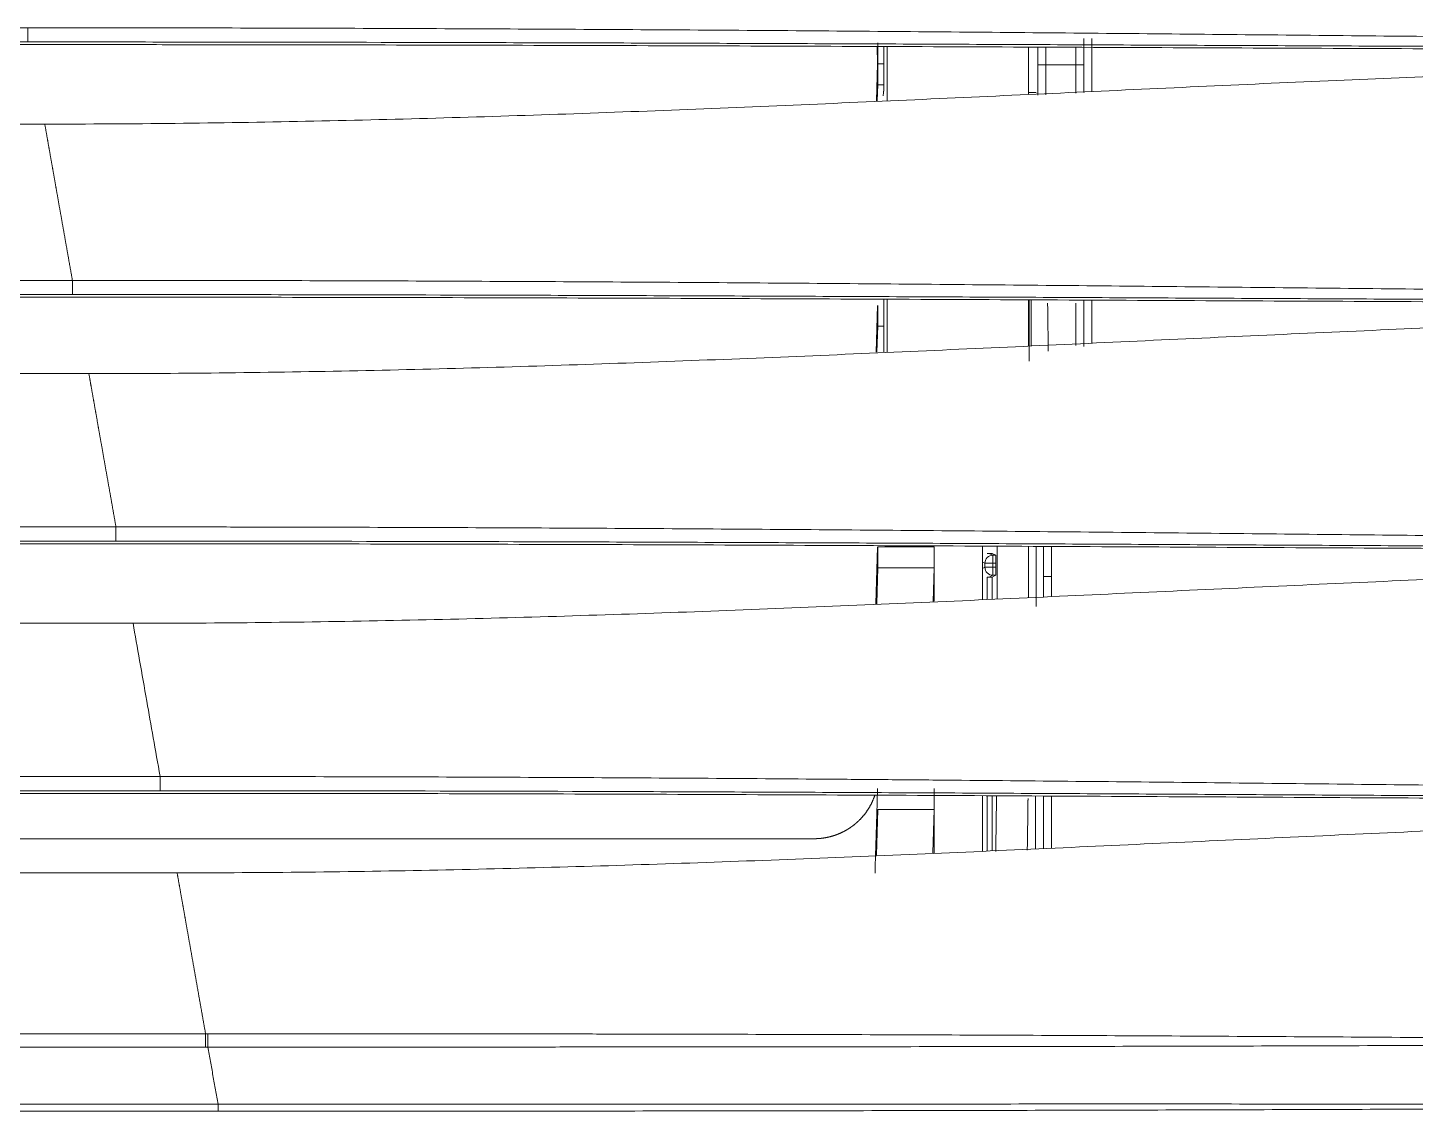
# Model space of a CAD drawing. Header units: millimetres. Extents: x 70151 to 230897, y 35202 to 113211.
# Drawn here: x 173162.6 to 173249.1, y 76270.9 to 76338.5 of the extents above; entities that cross this region are included whole.
import ezdxf

# ---------------------------------------------------------------- set-up
doc = ezdxf.new("R2010")
doc.units = ezdxf.units.MM
doc.header["$LTSCALE"] = 50
doc.layers.add('2-con', color=2, linetype='Continuous')
doc.layers.add('mark-B', color=2, linetype='Continuous', lineweight=20)

# ---------------------------------------------------------------- blocks, each defined once
blk = doc.blocks.new('무풍1way 일반')
at = {"layer": 'mark-B'}
for p, q in [((-380.009, -53.257), (380.009, -53.257)), ((380.009, -53.694), (-380.009, -53.694)), ((-379.231, -57.257), (379.231, -57.257)), ((379.231, -58.094), (-379.231, -58.094)), ((-377.457, -68.125), (-234.951, -68.125)), ((-421.178, -72.082), (-421.092, -69.231)), ((-432.025, -72.911), (-432.025, -69.679)), ((-432.025, -72.911), (-432.025, -69.679)), ((-431.523, -69.658), (-431.523, -72.914)), ((-431.523, -69.658), (-431.523, -72.914)), ((-431.019, -69.638), (-431.019, -72.917)), ((-431.019, -69.638), (-431.019, -72.917)), ((-428.315, -69.527), (-428.315, -72.931)), ((-428.014, -72.933), (-428.014, -69.515)), ((-427.719, -72.935), (-427.719, -69.503)), ((-424.707, -73.386), (-424.707, -69.379)), ((-424.612, -69.375), (-424.693, -72.082)), ((-258.563, -70.252), (-417.21, -70.252)), ((-424.693, -72.082), (-421.178, -72.082)), ((-235.049, -73.081), (-376.581, -73.081)), ((-376.395, -73.247), (376.395, -73.247)), ((376.395, -74.131), (-376.395, -74.131)), ((-374.704, -83.689), (-234.951, -83.689)), ((-431.054, -88.481), (-431.054, -84.74)), ((-431.054, -88.481), (-431.054, -84.74)), ((-432.025, -86.605), (-432.025, -85.356)), ((-432.025, -86.605), (-432.025, -85.356)), ((-431.523, -85.335), (-431.523, -86.605)), ((-431.523, -85.335), (-431.523, -86.605)), ((-430.593, -85.299), (-430.593, -88.485)), ((-428.625, -88.493), (-428.625, -85.217)), ((-428.315, -85.204), (-428.315, -86.562)), ((-428.014, -86.572), (-428.014, -85.192)), ((-427.719, -88.498), (-427.719, -85.181)), ((-424.707, -88.448), (-424.707, -85.056)), ((-424.63, -85.053), (-424.693, -87.144)), ((-421.178, -87.144), (-421.111, -84.908)), ((-421.165, -88.447), (-421.058, -84.906)), ((-428.315, -86.562), (-428.547, -86.677)), ((-428.127, -86.559), (-428.363, -86.677)), ((-431.523, -86.605), (-432.025, -86.605)), ((-432.025, -86.605), (-432.025, -88.476)), ((-431.523, -86.605), (-432.025, -86.605)), ((-432.025, -86.605), (-432.025, -88.476)), ((-431.523, -88.479), (-431.523, -86.605)), ((-431.523, -88.479), (-431.523, -86.605)), ((-428.555, -87.179), (-428.363, -87.179)), ((-428.555, -87.179), (-428.555, -87.427)), ((-428.363, -87.427), (-428.555, -87.427)), ((-428.363, -86.677), (-428.547, -86.677)), ((-428.363, -86.677), (-428.363, -87.179)), ((-428.363, -87.179), (-427.861, -87.179)), ((-428.363, -87.179), (-428.363, -87.427)), ((-427.861, -87.427), (-428.363, -87.427)), ((-428.363, -87.427), (-428.363, -87.929)), ((-427.719, -87.108), (-427.861, -87.179)), ((-427.861, -87.179), (-427.861, -87.427)), ((-427.861, -87.427), (-427.719, -87.498)), ((-424.693, -87.144), (-421.178, -87.144)), ((-428.547, -87.929), (-428.363, -87.929)), ((-428.547, -87.929), (-428.315, -88.045)), ((-428.363, -87.929), (-428.127, -88.047)), ((-424.707, -88.448), (-421.192, -88.448)), ((-235.049, -88.645), (-373.828, -88.645)), ((-373.642, -88.811), (373.642, -88.811)), ((373.642, -89.695), (-373.642, -89.695)), ((-371.951, -99.253), (-234.951, -99.253)), ((-430.617, -103.856), (-430.617, -100.026)), ((-430.617, -103.856), (-430.617, -100.026)), ((-434.542, -101.149), (-434.542, -103.838)), ((-434.542, -101.149), (-434.542, -103.838)), ((-434.04, -103.84), (-434.04, -101.126)), ((-434.04, -103.84), (-434.04, -101.126)), ((-430.746, -100.981), (-430.741, -103.855)), ((-430.746, -100.981), (-430.741, -103.855)), ((-430.593, -100.976), (-430.593, -103.856)), ((-421.772, -103.896), (-421.772, -100.613)), ((-421.553, -103.897), (-421.553, -100.604)), ((-421.178, -102.206), (-421.129, -100.586)), ((-421.165, -103.509), (-421.077, -100.584)), ((-430.617, -102.203), (-430.593, -102.227)), ((-421.553, -102.206), (-421.178, -102.206)), ((-235.051, -104.024), (-371.108, -104.024)), ((-370.922, -104.189), (370.922, -104.189)), ((370.922, -105.072), (-370.922, -105.072)), ((-369.199, -114.817), (-234.951, -114.817)), ((-434.542, -116.836), (-434.542, -120.162)), ((-434.542, -116.836), (-434.542, -120.162)), ((-434.04, -120.162), (-434.04, -116.813)), ((-434.04, -120.162), (-434.04, -116.813)), ((-431.054, -116.79), (-430.593, -116.79)), ((-431.054, -116.79), (-430.593, -116.79)), ((-430.593, -116.66), (-430.593, -119.619)), ((-421.772, -119.655), (-421.772, -116.29)), ((-421.522, -116.57), (-421.54, -116.778)), ((-421.178, -117.268), (-421.148, -116.264)), ((-421.165, -118.571), (-421.095, -116.262)), ((-421.553, -119.656), (-421.553, -117.133)), ((-421.553, -117.268), (-421.178, -117.268)), ((-433.53, -118.502), (-434.032, -118.502)), ((-434.032, -118.502), (-434.032, -119.604)), ((-433.53, -118.502), (-434.032, -118.502)), ((-434.032, -118.502), (-434.032, -119.604)), ((-433.53, -119.606), (-433.53, -118.502)), ((-431.662, -118.502), (-433.53, -118.502)), ((-433.53, -119.606), (-433.53, -118.502)), ((-431.662, -118.502), (-433.53, -118.502)), ((-431.662, -118.502), (-431.662, -119.613)), ((-431.662, -118.502), (-431.16, -118.502)), ((-431.662, -118.502), (-431.662, -119.613)), ((-431.662, -118.502), (-431.16, -118.502)), ((-431.16, -119.615), (-431.16, -118.502)), ((-431.16, -119.615), (-431.16, -118.502)), ((-421.553, -118.572), (-421.192, -118.572)), ((-421.132, -119.656), (-421.165, -118.571)), ((-235.049, -119.773), (-368.323, -119.773)), ((-368.136, -119.939), (368.136, -119.939)), ((368.136, -120.823), (-368.136, -120.823))]:
    blk.add_line(p, q, dxfattribs=at)
for centre, major_axis, ratio, start_param, end_param in [((-428.363, -87.179), (0.225, -0.449), 0.99981, 1.107255, 2.677899), ((-428.363, -87.427), (-0.225, -0.449), 0.99981, 0.463693, 2.034337), ((-424.68, -88.448), (0, -1.506), 0.017455, 3.665191, 4.712389), ((-421.165, -88.448), (0, -1.506), 0.017455, 3.665191, 4.712389), ((-434.041, -112.86), (0, -18.073), 0.000394, 2.098791, 2.290284), ((-434.041, -112.86), (0, -18.073), 0.000394, 2.098791, 2.290284), ((-433.539, -112.86), (0, 18.575), 0.000394, 5.23084, 5.404171), ((-433.539, -112.86), (0, 18.575), 0.000394, 5.23084, 5.404171), ((-432.068, -112.86), (0, -18.575), 0.017916, 2.089076, 2.28753), ((-432.068, -112.86), (0, -18.575), 0.017916, 2.089076, 2.28753), ((-421.165, -103.51), (0, -1.506), 0.017455, 3.665191, 4.712389), ((-434.036, -118.502), (0, -9.539), 0.000394, 1.570796, 1.751471), ((-434.036, -118.502), (0, -9.539), 0.000394, 1.570796, 1.751471), ((-433.534, -118.502), (0, 10.041), 0.000394, 4.712389, 4.887435), ((-433.534, -118.502), (0, 10.041), 0.000394, 4.712389, 4.887435), ((-431.846, -118.502), (0, -10.041), 0.018308, 1.570796, 1.757918), ((-431.846, -118.502), (0, -10.041), 0.018308, 1.570796, 1.757918), ((-431.344, -118.502), (0, -10.543), 0.017455, 1.570796, 1.751234), ((-431.344, -118.502), (0, -10.543), 0.017455, 1.570796, 1.751234), ((-421.165, -118.572), (0, -1.506), 0.017455, 3.665191, 4.712389), ((-421.165, -118.572), (0, -1.506), 0.017455, 4.712389, 5.759587)]:
    blk.add_ellipse(centre, major_axis=major_axis, ratio=ratio, start_param=start_param, end_param=end_param, dxfattribs=at)
for points, degree, knots in [([(-510.555, -53.565), (-507.836, -53.565), (-505.116, -53.563), (-499.677, -53.556), (-496.957, -53.55), (-488.798, -53.528), (-483.358, -53.508), (-475.199, -53.474), (-472.48, -53.462), (-467.04, -53.438), (-461.601, -53.415), (-456.161, -53.393), (-450.722, -53.372), (-448.002, -53.363), (-439.843, -53.336), (-434.404, -53.321), (-423.525, -53.297), (-418.085, -53.287), (-407.207, -53.272), (-401.767, -53.267), (-390.888, -53.259), (-385.449, -53.257), (-380.009, -53.257)], 3, [0, 0, 0, 0, 0.0625, 0.0625, 0.125, 0.125, 0.25, 0.25, 0.3125, 0.3125, 0.375, 0.4375, 0.4375, 0.5, 0.5, 0.625, 0.625, 0.75, 0.75, 0.875, 0.875, 1, 1, 1, 1]), ([(-380.009, -53.694), (-385.449, -53.694), (-390.888, -53.695), (-401.767, -53.698), (-407.207, -53.7), (-418.085, -53.704), (-423.525, -53.706), (-431.684, -53.709), (-434.404, -53.709), (-439.843, -53.709), (-442.563, -53.709), (-448.002, -53.706), (-450.722, -53.704), (-456.161, -53.698), (-458.881, -53.693), (-464.32, -53.682), (-467.04, -53.675), (-472.479, -53.659), (-475.199, -53.65), (-480.639, -53.632), (-483.358, -53.622), (-488.798, -53.604), (-491.517, -53.595), (-496.957, -53.581), (-499.677, -53.575), (-505.116, -53.568), (-507.836, -53.566), (-510.555, -53.565)], 3, [0, 0, 0, 0, 0.125, 0.125, 0.25, 0.25, 0.375, 0.375, 0.4375, 0.4375, 0.5, 0.5, 0.5625, 0.5625, 0.625, 0.625, 0.6875, 0.6875, 0.75, 0.75, 0.8125, 0.8125, 0.875, 0.875, 0.9375, 0.9375, 1, 1, 1, 1]), ([(-380.009, -53.694), (-380.009, -53.675), (-380.009, -53.65), (-380.009, -53.59), (-380.009, -53.555), (-380.009, -53.479), (-380.009, -53.437), (-380.009, -53.349), (-380.009, -53.303), (-380.009, -53.257)], 3, [0, 0, 0, 0, 0.25, 0.25, 0.5, 0.5, 0.75, 0.75, 1, 1, 1, 1]), ([(-509.845, -57.582), (-508.483, -57.582), (-507.121, -57.581), (-504.396, -57.578), (-503.034, -57.576), (-500.311, -57.57), (-498.949, -57.567), (-496.226, -57.559), (-494.865, -57.554), (-492.143, -57.544), (-490.783, -57.538), (-488.062, -57.526), (-486.702, -57.519), (-482.622, -57.498), (-479.904, -57.483), (-474.469, -57.453), (-471.753, -57.438), (-466.323, -57.409), (-463.608, -57.395), (-458.18, -57.371), (-455.467, -57.36), (-450.041, -57.341), (-447.328, -57.332), (-439.189, -57.31), (-433.763, -57.299), (-422.906, -57.282), (-417.475, -57.276), (-409.321, -57.268), (-406.602, -57.266), (-402.522, -57.263), (-401.161, -57.263), (-398.44, -57.261), (-397.079, -57.26), (-392.997, -57.259), (-390.274, -57.258), (-386.189, -57.257), (-384.147, -57.257), (-381.763, -57.257), (-380.741, -57.257), (-380.06, -57.257), (-379.72, -57.257), (-379.379, -57.257)], 3, [0, 0, 0, 0, 0.03125, 0.03125, 0.0625, 0.0625, 0.09375, 0.09375, 0.125, 0.125, 0.15625, 0.15625, 0.1875, 0.1875, 0.25, 0.25, 0.3125, 0.3125, 0.375, 0.375, 0.4375, 0.4375, 0.5, 0.5, 0.625, 0.625, 0.75, 0.75, 0.8125, 0.8125, 0.84375, 0.84375, 0.875, 0.875, 0.9375, 0.9375, 0.96875, 0.984375, 0.992188, 0.992188, 1, 1, 1, 1]), ([(-379.379, -58.094), (-382.104, -58.094), (-384.828, -58.093), (-390.275, -58.09), (-392.998, -58.087), (-397.081, -58.083), (-398.442, -58.081), (-401.163, -58.077), (-402.524, -58.075), (-406.605, -58.068), (-409.324, -58.062), (-417.478, -58.043), (-422.909, -58.025), (-431.052, -57.992), (-433.766, -57.98), (-439.192, -57.952), (-441.905, -57.937), (-447.33, -57.905), (-450.043, -57.888), (-455.469, -57.852), (-458.182, -57.833), (-463.609, -57.795), (-466.323, -57.775), (-471.752, -57.738), (-474.468, -57.719), (-479.902, -57.684), (-482.62, -57.668), (-486.7, -57.646), (-488.06, -57.639), (-490.781, -57.626), (-493.502, -57.615), (-496.225, -57.605), (-498.948, -57.597), (-500.31, -57.594), (-503.034, -57.588), (-504.396, -57.586), (-506.439, -57.584), (-507.461, -57.583), (-508.483, -57.582), (-508.994, -57.582), (-509.164, -57.582), (-509.505, -57.582), (-509.675, -57.582), (-509.845, -57.582)], 3, [0, 0, 0, 0, 0.0625, 0.0625, 0.125, 0.125, 0.15625, 0.15625, 0.1875, 0.1875, 0.25, 0.25, 0.375, 0.375, 0.4375, 0.4375, 0.5, 0.5, 0.5625, 0.5625, 0.625, 0.625, 0.6875, 0.6875, 0.75, 0.75, 0.8125, 0.8125, 0.84375, 0.84375, 0.875, 0.90625, 0.90625, 0.9375, 0.9375, 0.96875, 0.96875, 0.984375, 0.992187, 0.992187, 0.996094, 0.996094, 1, 1, 1, 1]), ([(-379.379, -58.094), (-379.379, -58.067), (-379.379, -58.035), (-379.379, -57.967), (-379.379, -57.929), (-379.379, -57.851), (-379.379, -57.81), (-379.379, -57.727), (-379.379, -57.685), (-379.379, -57.602), (-379.379, -57.561), (-379.379, -57.484), (-379.379, -57.447), (-379.379, -57.38), (-379.379, -57.349), (-379.379, -57.297), (-379.379, -57.275), (-379.379, -57.257)], 3, [0, 0, 0, 0, 0.125, 0.125, 0.25, 0.25, 0.375, 0.375, 0.5, 0.5, 0.625, 0.625, 0.75, 0.75, 0.875, 0.875, 1, 1, 1, 1]), ([(-379.231, -58.094), (-379.231, -58.067), (-379.231, -58.035), (-379.231, -57.967), (-379.231, -57.929), (-379.231, -57.851), (-379.231, -57.81), (-379.231, -57.727), (-379.231, -57.685), (-379.231, -57.602), (-379.231, -57.561), (-379.231, -57.484), (-379.231, -57.447), (-379.231, -57.38), (-379.231, -57.349), (-379.231, -57.297), (-379.231, -57.275), (-379.231, -57.257)], 3, [0, 0, 0, 0, 0.125, 0.125, 0.25, 0.25, 0.375, 0.375, 0.5, 0.5, 0.625, 0.625, 0.75, 0.75, 0.875, 0.875, 1, 1, 1, 1]), ([(-379.231, -58.094), (-379.231, -58.094), (-379.231, -58.094), (-379.281, -58.094), (-379.33, -58.094), (-379.379, -58.094)], 3, [0, 0, 0, 0, 0.000281, 0.000281, 1, 1, 1, 1]), ([(-379.231, -58.094), (-379.225, -58.126), (-379.214, -58.191), (-379.197, -58.287), (-379.18, -58.384), (-379.163, -58.48), (-379.146, -58.576), (-379.129, -58.672), (-379.112, -58.768), (-379.095, -58.863), (-379.078, -58.958), (-379.062, -59.053), (-379.045, -59.148), (-379.028, -59.242), (-379.011, -59.337), (-378.995, -59.431), (-378.978, -59.525), (-378.962, -59.618), (-378.945, -59.712), (-378.929, -59.805), (-378.912, -59.898), (-378.896, -59.991), (-378.879, -60.084), (-378.863, -60.176), (-378.847, -60.268), (-378.83, -60.36), (-378.814, -60.452), (-378.798, -60.543), (-378.782, -60.635), (-378.766, -60.726), (-378.75, -60.817), (-378.734, -60.907), (-378.718, -60.998), (-378.702, -61.088), (-378.686, -61.178), (-378.67, -61.268), (-378.654, -61.358), (-378.638, -61.447), (-378.622, -61.536), (-378.607, -61.625), (-378.591, -61.714), (-378.575, -61.803), (-378.56, -61.891), (-378.544, -61.979), (-378.528, -62.067), (-378.513, -62.155), (-378.497, -62.242), (-378.482, -62.33), (-378.467, -62.417), (-378.451, -62.503), (-378.436, -62.59), (-378.421, -62.677), (-378.405, -62.763), (-378.39, -62.849), (-378.375, -62.935), (-378.36, -63.02), (-378.345, -63.105), (-378.33, -63.191), (-378.315, -63.276), (-378.3, -63.36), (-378.285, -63.445), (-378.27, -63.529), (-378.255, -63.613), (-378.24, -63.697), (-378.225, -63.781), (-378.211, -63.864), (-378.196, -63.947), (-378.181, -64.03), (-378.167, -64.113), (-378.152, -64.196), (-378.137, -64.278), (-378.123, -64.36), (-378.108, -64.442), (-378.094, -64.524), (-378.079, -64.606), (-378.065, -64.687), (-378.051, -64.768), (-378.036, -64.849), (-378.022, -64.93), (-378.008, -65.01), (-377.994, -65.09), (-377.98, -65.17), (-377.965, -65.25), (-377.951, -65.33), (-377.937, -65.409), (-377.923, -65.488), (-377.909, -65.567), (-377.895, -65.646), (-377.882, -65.725), (-377.868, -65.803), (-377.854, -65.881), (-377.84, -65.959), (-377.826, -66.037), (-377.813, -66.114), (-377.799, -66.191), (-377.785, -66.268), (-377.772, -66.345), (-377.758, -66.422), (-377.745, -66.498), (-377.731, -66.574), (-377.718, -66.65), (-377.704, -66.726), (-377.691, -66.802), (-377.678, -66.877), (-377.664, -66.952), (-377.651, -67.027), (-377.638, -67.102), (-377.625, -67.176), (-377.612, -67.251), (-377.599, -67.325), (-377.585, -67.399), (-377.572, -67.472), (-377.559, -67.546), (-377.547, -67.619), (-377.534, -67.692), (-377.521, -67.765), (-377.508, -67.837), (-377.495, -67.91), (-377.482, -67.982), (-377.47, -68.054), (-377.461, -68.101), (-377.457, -68.125)], 3, [0, 0, 0, 0, 0.008442, 0.016882, 0.025321, 0.033758, 0.042193, 0.050627, 0.05906, 0.06749, 0.07592, 0.084348, 0.092774, 0.101199, 0.109623, 0.118045, 0.126466, 0.134886, 0.143304, 0.151721, 0.160137, 0.168552, 0.176965, 0.185378, 0.193789, 0.202199, 0.210608, 0.219016, 0.227423, 0.235829, 0.244234, 0.252638, 0.261041, 0.269444, 0.277845, 0.286246, 0.294645, 0.303044, 0.311442, 0.31984, 0.328237, 0.336633, 0.345028, 0.353423, 0.361817, 0.370211, 0.378604, 0.386996, 0.395388, 0.40378, 0.412171, 0.420562, 0.428952, 0.437342, 0.445732, 0.454121, 0.46251, 0.470899, 0.479287, 0.487675, 0.496063, 0.504451, 0.512839, 0.521227, 0.529614, 0.538002, 0.546389, 0.554777, 0.563165, 0.571552, 0.57994, 0.588328, 0.596715, 0.605104, 0.613492, 0.62188, 0.630269, 0.638658, 0.647047, 0.655437, 0.663827, 0.672217, 0.680607, 0.688998, 0.69739, 0.705782, 0.714174, 0.722567, 0.730961, 0.739355, 0.74775, 0.756145, 0.764541, 0.772938, 0.781335, 0.789733, 0.798132, 0.806532, 0.814932, 0.823334, 0.831736, 0.840139, 0.848543, 0.856948, 0.865354, 0.87376, 0.882168, 0.890577, 0.898987, 0.907398, 0.91581, 0.924224, 0.932638, 0.941054, 0.949471, 0.957889, 0.966309, 0.97473, 0.983152, 0.991575, 1, 1, 1, 1]), ([(-377.457, -68.125), (-382.878, -68.125), (-393.721, -68.251), (-409.959, -68.722), (-426.17, -69.381), (-442.363, -70.134), (-455.757, -70.756), (-463.76, -71.094), (-466.361, -71.198)], 3, [0, 0, 0, 0, 0.182438, 0.364876, 0.547314, 0.729752, 0.91219, 1, 1, 1, 1]), ([(-430.554, -72.769), (-430.551, -72.515), (-430.533, -71.019), (-430.511, -69.747), (-430.507, -69.532)], 2, [0, 0, 0, 0.141392, 0.848356, 1, 1, 1]), ([(-428.587, -72.903), (-428.585, -72.725), (-428.583, -72.548), (-428.576, -71.946), (-428.571, -71.531), (-428.562, -70.93), (-428.559, -70.734), (-428.555, -70.444), (-428.552, -70.301), (-428.55, -70.137), (-428.548, -70.056), (-428.547, -70.015), (-428.547, -69.995), (-428.547, -69.985), (-428.547, -69.98), (-428.547, -69.977), (-428.547, -69.976), (-428.547, -69.975), (-428.547, -69.975), (-428.547, -69.975), (-428.547, -69.975), (-428.544, -69.805), (-428.54, -69.632), (-428.537, -69.457)], 3, [0, 0, 0, 0, 0.130511, 0.130511, 0.44883, 0.44883, 0.607989, 0.607989, 0.687569, 0.727359, 0.747254, 0.757201, 0.762175, 0.764662, 0.765905, 0.766527, 0.766838, 0.766993, 0.767071, 0.767071, 0.767149, 0.767149, 1, 1, 1, 1]), ([(-417.21, -70.252), (-417.22, -70.252), (-417.241, -70.252), (-417.272, -70.253), (-417.303, -70.253), (-417.333, -70.254), (-417.364, -70.255), (-417.395, -70.256), (-417.426, -70.258), (-417.457, -70.26), (-417.487, -70.262), (-417.518, -70.264), (-417.549, -70.266), (-417.579, -70.269), (-417.61, -70.272), (-417.64, -70.275), (-417.671, -70.279), (-417.701, -70.282), (-417.731, -70.286), (-417.761, -70.29), (-417.792, -70.294), (-417.822, -70.299), (-417.852, -70.304), (-417.882, -70.309), (-417.912, -70.314), (-417.941, -70.319), (-417.971, -70.325), (-418.001, -70.331), (-418.03, -70.337), (-418.06, -70.343), (-418.089, -70.35), (-418.119, -70.356), (-418.148, -70.363), (-418.177, -70.37), (-418.206, -70.378), (-418.235, -70.385), (-418.264, -70.393), (-418.293, -70.401), (-418.322, -70.409), (-418.351, -70.417), (-418.379, -70.426), (-418.408, -70.435), (-418.436, -70.444), (-418.464, -70.453), (-418.492, -70.462), (-418.521, -70.472), (-418.549, -70.482), (-418.576, -70.492), (-418.604, -70.502), (-418.632, -70.512), (-418.659, -70.523), (-418.687, -70.533), (-418.714, -70.544), (-418.742, -70.556), (-418.769, -70.567), (-418.796, -70.578), (-418.823, -70.59), (-418.849, -70.602), (-418.876, -70.614), (-418.903, -70.626), (-418.929, -70.639), (-418.955, -70.651), (-418.982, -70.664), (-419.008, -70.677), (-419.034, -70.69), (-419.059, -70.703), (-419.085, -70.717), (-419.111, -70.731), (-419.136, -70.744), (-419.162, -70.758), (-419.187, -70.773), (-419.212, -70.787), (-419.237, -70.801), (-419.262, -70.816), (-419.286, -70.831), (-419.311, -70.846), (-419.335, -70.861), (-419.36, -70.876), (-419.384, -70.892), (-419.408, -70.907), (-419.432, -70.923), (-419.455, -70.939), (-419.479, -70.955), (-419.502, -70.971), (-419.526, -70.988), (-419.549, -71.004), (-419.572, -71.021), (-419.595, -71.038), (-419.617, -71.055), (-419.64, -71.072), (-419.662, -71.089), (-419.685, -71.106), (-419.707, -71.124), (-419.729, -71.142), (-419.751, -71.159), (-419.772, -71.177), (-419.794, -71.195), (-419.815, -71.214), (-419.837, -71.232), (-419.858, -71.25), (-419.879, -71.269), (-419.9, -71.288), (-419.92, -71.307), (-419.941, -71.326), (-419.961, -71.345), (-419.981, -71.364), (-420.001, -71.383), (-420.021, -71.403), (-420.046, -71.428), (-420.077, -71.459), (-420.112, -71.496), (-420.148, -71.533), (-420.182, -71.571), (-420.217, -71.61), (-420.251, -71.649), (-420.284, -71.689), (-420.317, -71.729), (-420.35, -71.769), (-420.382, -71.811), (-420.413, -71.852), (-420.444, -71.894), (-420.475, -71.937), (-420.505, -71.98), (-420.535, -72.024), (-420.564, -72.068), (-420.592, -72.112), (-420.62, -72.157), (-420.648, -72.203), (-420.675, -72.249), (-420.701, -72.295), (-420.727, -72.342), (-420.752, -72.389), (-420.777, -72.436), (-420.801, -72.485), (-420.824, -72.533), (-420.847, -72.582), (-420.869, -72.631), (-420.891, -72.681), (-420.911, -72.731), (-420.932, -72.781), (-420.951, -72.832), (-420.97, -72.883), (-420.985, -72.925), (-420.994, -72.949), (-420.996, -72.957)], 3, [0, 0, 0, 0, 0.006246, 0.012486, 0.018719, 0.024946, 0.031167, 0.037381, 0.043589, 0.049791, 0.055986, 0.062175, 0.068358, 0.074534, 0.080704, 0.086867, 0.093024, 0.099175, 0.10532, 0.111458, 0.11759, 0.123716, 0.129835, 0.135948, 0.142055, 0.148155, 0.154249, 0.160337, 0.166418, 0.172494, 0.178563, 0.184625, 0.190682, 0.196732, 0.202776, 0.208813, 0.214844, 0.22087, 0.226888, 0.232901, 0.238907, 0.244907, 0.250901, 0.256889, 0.26287, 0.268845, 0.274814, 0.280777, 0.286734, 0.292684, 0.298628, 0.304566, 0.310497, 0.316423, 0.322342, 0.328255, 0.334162, 0.340063, 0.345958, 0.351846, 0.357728, 0.363604, 0.369474, 0.375338, 0.381195, 0.387047, 0.392892, 0.398731, 0.404564, 0.410391, 0.416212, 0.422027, 0.427835, 0.433637, 0.439434, 0.445224, 0.451008, 0.456786, 0.462558, 0.468323, 0.474083, 0.479837, 0.485584, 0.491326, 0.497061, 0.50279, 0.508514, 0.514231, 0.519942, 0.525647, 0.531346, 0.537039, 0.542726, 0.548407, 0.554082, 0.559751, 0.565414, 0.571071, 0.576721, 0.582366, 0.588005, 0.593638, 0.599265, 0.604886, 0.610501, 0.616109, 0.621712, 0.627309, 0.6329, 0.643219, 0.653558, 0.663917, 0.674297, 0.684697, 0.695117, 0.705558, 0.71602, 0.726502, 0.737004, 0.747527, 0.758071, 0.768636, 0.779221, 0.789826, 0.800453, 0.8111, 0.821768, 0.832457, 0.843166, 0.853897, 0.864648, 0.87542, 0.886213, 0.897027, 0.907862, 0.918718, 0.929595, 0.940493, 0.951412, 0.962353, 0.973314, 0.984297, 0.9953, 1, 1, 1, 1]), ([(-376.581, -73.081), (-378.486, -73.081), (-380.39, -73.08), (-383.247, -73.078), (-384.2, -73.077), (-386.104, -73.075), (-387.056, -73.074), (-391.816, -73.067), (-395.622, -73.058), (-403.231, -73.037), (-407.034, -73.024), (-414.638, -72.995), (-418.438, -72.978), (-426.037, -72.943), (-429.836, -72.924), (-437.432, -72.884), (-441.229, -72.863), (-448.823, -72.821), (-452.619, -72.8), (-460.214, -72.759), (-464.012, -72.739), (-467.811, -72.721)], 3, [0, 0, 0, 0, 0.0625, 0.0625, 0.09375, 0.09375, 0.125, 0.125, 0.25, 0.25, 0.375, 0.375, 0.5, 0.5, 0.625, 0.625, 0.75, 0.75, 0.875, 0.875, 1, 1, 1, 1]), ([(-376.395, -74.131), (-376.48, -74.131), (-376.565, -74.131), (-376.735, -74.131), (-376.991, -74.131), (-377.587, -74.131), (-378.779, -74.131), (-381.164, -74.129), (-383.207, -74.127), (-387.293, -74.12), (-390.017, -74.113), (-398.185, -74.087), (-403.628, -74.061), (-411.789, -74.01), (-414.509, -73.992), (-418.588, -73.961), (-419.948, -73.951), (-422.667, -73.929), (-424.026, -73.917), (-428.104, -73.882), (-430.821, -73.856), (-436.255, -73.803), (-438.972, -73.776), (-444.404, -73.719), (-447.121, -73.689), (-452.553, -73.63), (-455.269, -73.6), (-460.701, -73.542), (-463.418, -73.513), (-468.853, -73.457), (-471.57, -73.431), (-479.725, -73.357), (-485.164, -73.315), (-493.328, -73.271), (-496.051, -73.259), (-501.498, -73.243), (-504.223, -73.238), (-506.95, -73.237)], 3, [0, 0, 0, 0, 0.001953, 0.001953, 0.003906, 0.007812, 0.015625, 0.03125, 0.0625, 0.0625, 0.125, 0.125, 0.25, 0.25, 0.3125, 0.3125, 0.34375, 0.34375, 0.375, 0.375, 0.4375, 0.4375, 0.5, 0.5, 0.5625, 0.5625, 0.625, 0.625, 0.6875, 0.6875, 0.75, 0.75, 0.875, 0.875, 0.9375, 0.9375, 1, 1, 1, 1]), ([(-493.88, -72.77), (-488.977, -72.781), (-484.078, -72.798), (-474.287, -72.839), (-469.394, -72.863), (-462.058, -72.902), (-459.613, -72.916), (-454.723, -72.943), (-452.279, -72.957), (-447.39, -72.985), (-444.946, -72.999), (-440.057, -73.027), (-435.168, -73.054), (-430.277, -73.081), (-425.386, -73.106), (-422.939, -73.118), (-418.045, -73.142), (-415.598, -73.153), (-410.702, -73.173), (-408.254, -73.183), (-400.908, -73.209), (-396.008, -73.223), (-388.656, -73.237), (-386.205, -73.241), (-381.301, -73.246), (-378.848, -73.247), (-376.395, -73.247)], 3, [0, 0, 0, 0, 0.125, 0.125, 0.25, 0.25, 0.3125, 0.3125, 0.375, 0.375, 0.4375, 0.4375, 0.5, 0.5625, 0.5625, 0.625, 0.625, 0.6875, 0.6875, 0.75, 0.75, 0.875, 0.875, 0.9375, 0.9375, 1, 1, 1, 1]), ([(-376.395, -74.131), (-376.395, -74.099), (-376.395, -74.062), (-376.395, -73.978), (-376.395, -73.933), (-376.395, -73.837), (-376.395, -73.788), (-376.395, -73.688), (-376.395, -73.639), (-376.395, -73.545), (-376.395, -73.5), (-376.395, -73.419), (-376.395, -73.382), (-376.395, -73.322), (-376.395, -73.297), (-376.395, -73.261), (-376.395, -73.251), (-376.395, -73.247)], 3, [0, 0, 0, 0, 0.125, 0.125, 0.25, 0.25, 0.375, 0.375, 0.5, 0.5, 0.625, 0.625, 0.75, 0.75, 0.875, 0.875, 1, 1, 1, 1]), ([(-374.704, -83.689), (-374.966, -82.21), (-375.493, -79.228), (-376.102, -75.786), (-376.395, -74.131)], 3, [0, 0, 0, 0, 0.544728, 1, 1, 1, 1]), ([(-374.704, -83.689), (-380.127, -83.689), (-390.972, -83.815), (-407.212, -84.286), (-423.421, -84.945), (-439.611, -85.698), (-453.003, -86.32), (-461.005, -86.658), (-463.608, -86.762)], 3, [0, 0, 0, 0, 0.182428, 0.364856, 0.547284, 0.729713, 0.912141, 1, 1, 1, 1]), ([(-428.315, -86.562), (-428.315, -86.561), (-428.31, -86.561), (-428.292, -86.561), (-428.279, -86.561), (-428.246, -86.56), (-428.225, -86.56), (-428.18, -86.56), (-428.154, -86.559), (-428.127, -86.559)], 3, [0, 0, 0, 0, 0.25, 0.25, 0.5, 0.5, 0.75, 0.75, 1, 1, 1, 1]), ([(-428.127, -86.559), (-428.125, -86.559), (-428.12, -86.559), (-428.113, -86.559), (-428.106, -86.56), (-428.098, -86.561), (-428.089, -86.561), (-428.08, -86.562), (-428.07, -86.564), (-428.057, -86.566), (-428.043, -86.568), (-428.028, -86.57), (-428.019, -86.571), (-428.014, -86.572)], 3, [0, 0, 0, 0, 0.060365, 0.124378, 0.192073, 0.263482, 0.338628, 0.417534, 0.500218, 0.625066, 0.749977, 0.874955, 1, 1, 1, 1]), ([(-428.546, -86.677), (-428.547, -86.677), (-428.547, -86.677), (-428.547, -86.678), (-428.547, -86.679), (-428.547, -86.68), (-428.547, -86.681), (-428.548, -86.682), (-428.548, -86.684), (-428.548, -86.685), (-428.548, -86.687), (-428.548, -86.689), (-428.548, -86.692), (-428.549, -86.694), (-428.549, -86.697), (-428.549, -86.699), (-428.549, -86.702), (-428.549, -86.705), (-428.549, -86.708), (-428.55, -86.712), (-428.55, -86.715), (-428.55, -86.718), (-428.55, -86.722), (-428.55, -86.726), (-428.55, -86.729), (-428.55, -86.733), (-428.551, -86.737), (-428.551, -86.741), (-428.551, -86.745), (-428.551, -86.749), (-428.551, -86.753), (-428.551, -86.758), (-428.551, -86.762), (-428.551, -86.766), (-428.552, -86.77), (-428.552, -86.774), (-428.552, -86.779), (-428.552, -86.783), (-428.552, -86.787), (-428.552, -86.792), (-428.552, -86.796), (-428.552, -86.8), (-428.552, -86.805), (-428.552, -86.809), (-428.552, -86.813), (-428.553, -86.817), (-428.553, -86.822), (-428.553, -86.83), (-428.553, -86.843), (-428.553, -86.862), (-428.554, -86.881), (-428.554, -86.9), (-428.554, -86.92), (-428.554, -86.94), (-428.554, -86.961), (-428.555, -86.982), (-428.555, -87.004), (-428.555, -87.025), (-428.555, -87.047), (-428.555, -87.069), (-428.555, -87.091), (-428.555, -87.113), (-428.555, -87.135), (-428.555, -87.157), (-428.555, -87.172), (-428.555, -87.179)], 3, [0, 0, 0, 0, 0.014183, 0.028219, 0.042108, 0.055849, 0.069444, 0.082891, 0.09619, 0.109343, 0.122348, 0.135206, 0.147917, 0.160481, 0.172897, 0.185166, 0.197288, 0.209263, 0.22109, 0.23277, 0.244303, 0.255689, 0.266927, 0.278018, 0.288962, 0.299759, 0.310409, 0.320911, 0.331266, 0.341473, 0.351534, 0.361447, 0.371213, 0.380832, 0.390304, 0.399628, 0.408805, 0.417835, 0.426717, 0.435453, 0.444041, 0.452482, 0.460775, 0.468922, 0.476921, 0.484773, 0.492478, 0.500035, 0.530939, 0.561655, 0.592185, 0.622529, 0.652685, 0.682655, 0.712438, 0.742034, 0.771443, 0.800666, 0.829702, 0.858552, 0.887215, 0.915691, 0.943981, 0.972084, 1, 1, 1, 1]), ([(-428.555, -87.427), (-428.555, -87.431), (-428.555, -87.438), (-428.555, -87.449), (-428.555, -87.459), (-428.555, -87.47), (-428.555, -87.481), (-428.555, -87.491), (-428.555, -87.502), (-428.555, -87.513), (-428.555, -87.523), (-428.555, -87.534), (-428.555, -87.545), (-428.555, -87.555), (-428.555, -87.566), (-428.555, -87.577), (-428.555, -87.587), (-428.555, -87.598), (-428.555, -87.608), (-428.555, -87.619), (-428.554, -87.629), (-428.554, -87.639), (-428.554, -87.649), (-428.554, -87.66), (-428.554, -87.67), (-428.554, -87.68), (-428.554, -87.689), (-428.554, -87.699), (-428.554, -87.709), (-428.554, -87.718), (-428.553, -87.728), (-428.553, -87.737), (-428.553, -87.746), (-428.553, -87.755), (-428.553, -87.764), (-428.553, -87.772), (-428.553, -87.781), (-428.553, -87.79), (-428.552, -87.799), (-428.552, -87.808), (-428.552, -87.817), (-428.552, -87.826), (-428.552, -87.835), (-428.551, -87.843), (-428.551, -87.852), (-428.551, -87.861), (-428.551, -87.869), (-428.55, -87.877), (-428.55, -87.885), (-428.55, -87.892), (-428.549, -87.899), (-428.549, -87.906), (-428.549, -87.911), (-428.548, -87.916), (-428.548, -87.921), (-428.548, -87.924), (-428.547, -87.927), (-428.547, -87.929), (-428.547, -87.929), (-428.546, -87.929)], 3, [0, 0, 0, 0, 0.013534, 0.027113, 0.040736, 0.054403, 0.068114, 0.081869, 0.095669, 0.109512, 0.1234, 0.137332, 0.151308, 0.165329, 0.179393, 0.193502, 0.207655, 0.221852, 0.236093, 0.250379, 0.264708, 0.279082, 0.2935, 0.307962, 0.322469, 0.337019, 0.351614, 0.366253, 0.380936, 0.395664, 0.410435, 0.425251, 0.440111, 0.455015, 0.469964, 0.484956, 0.499993, 0.515958, 0.532567, 0.54982, 0.567717, 0.586258, 0.605443, 0.625272, 0.645746, 0.666863, 0.688625, 0.71103, 0.73408, 0.757774, 0.782112, 0.807094, 0.83272, 0.85899, 0.885904, 0.913462, 0.941664, 0.97051, 1, 1, 1, 1]), ([(-428.127, -88.047), (-428.154, -88.047), (-428.18, -88.047), (-428.225, -88.047), (-428.246, -88.046), (-428.279, -88.046), (-428.292, -88.046), (-428.31, -88.045), (-428.315, -88.045), (-428.315, -88.045)], 3, [0, 0, 0, 0, 0.25, 0.25, 0.5, 0.5, 0.75, 0.75, 1, 1, 1, 1]), ([(-428.014, -88.035), (-428.017, -88.035), (-428.022, -88.036), (-428.03, -88.037), (-428.039, -88.038), (-428.047, -88.039), (-428.055, -88.04), (-428.063, -88.042), (-428.072, -88.043), (-428.083, -88.045), (-428.094, -88.046), (-428.105, -88.047), (-428.116, -88.047), (-428.123, -88.047), (-428.127, -88.047)], 3, [0, 0, 0, 0, 0.071251, 0.142546, 0.213886, 0.285274, 0.35671, 0.428197, 0.499737, 0.60017, 0.70031, 0.80026, 0.900123, 1, 1, 1, 1]), ([(-373.642, -89.695), (-373.727, -89.695), (-373.812, -89.695), (-373.982, -89.695), (-374.238, -89.695), (-374.834, -89.695), (-376.026, -89.695), (-378.409, -89.694), (-380.452, -89.691), (-384.537, -89.685), (-387.259, -89.678), (-395.426, -89.653), (-400.868, -89.629), (-409.028, -89.581), (-411.748, -89.563), (-417.186, -89.525), (-419.905, -89.504), (-425.342, -89.459), (-428.06, -89.434), (-433.494, -89.384), (-436.211, -89.357), (-441.644, -89.303), (-444.361, -89.274), (-449.794, -89.218), (-452.51, -89.189), (-457.943, -89.133), (-460.66, -89.105), (-466.095, -89.052), (-468.813, -89.027), (-476.967, -88.956), (-482.406, -88.916), (-490.569, -88.873), (-493.29, -88.862), (-498.736, -88.846), (-501.46, -88.841), (-504.185, -88.841)], 3, [0, 0, 0, 0, 0.001953, 0.001953, 0.003906, 0.007812, 0.015625, 0.03125, 0.0625, 0.0625, 0.125, 0.125, 0.25, 0.25, 0.3125, 0.3125, 0.375, 0.375, 0.4375, 0.4375, 0.5, 0.5, 0.5625, 0.5625, 0.625, 0.625, 0.6875, 0.6875, 0.75, 0.75, 0.875, 0.875, 0.9375, 0.9375, 1, 1, 1, 1]), ([(-491.123, -88.372), (-486.221, -88.382), (-481.323, -88.398), (-471.532, -88.436), (-466.64, -88.458), (-459.302, -88.494), (-456.857, -88.506), (-451.967, -88.532), (-449.522, -88.544), (-444.633, -88.57), (-442.188, -88.583), (-437.298, -88.609), (-432.408, -88.634), (-427.517, -88.659), (-422.625, -88.682), (-420.179, -88.693), (-415.285, -88.714), (-412.837, -88.725), (-407.942, -88.743), (-405.494, -88.752), (-398.148, -88.776), (-393.25, -88.789), (-385.899, -88.802), (-383.449, -88.805), (-378.546, -88.81), (-376.094, -88.811), (-373.642, -88.811)], 3, [0, 0, 0, 0, 0.125, 0.125, 0.25, 0.25, 0.3125, 0.3125, 0.375, 0.375, 0.4375, 0.4375, 0.5, 0.5625, 0.5625, 0.625, 0.625, 0.6875, 0.6875, 0.75, 0.75, 0.875, 0.875, 0.9375, 0.9375, 1, 1, 1, 1]), ([(-465.062, -88.315), (-461.263, -88.332), (-457.464, -88.35), (-449.868, -88.388), (-446.07, -88.407), (-438.475, -88.445), (-434.677, -88.464), (-427.08, -88.501), (-423.281, -88.519), (-415.681, -88.551), (-411.88, -88.566), (-404.276, -88.593), (-400.473, -88.605), (-392.864, -88.624), (-389.058, -88.632), (-383.347, -88.64), (-381.443, -88.642), (-377.636, -88.644), (-375.732, -88.645), (-373.828, -88.645)], 3, [0, 0, 0, 0, 0.125, 0.125, 0.25, 0.25, 0.375, 0.375, 0.5, 0.5, 0.625, 0.625, 0.75, 0.75, 0.875, 0.875, 0.9375, 0.9375, 1, 1, 1, 1]), ([(-373.642, -88.811), (-373.642, -88.815), (-373.642, -88.825), (-373.642, -88.861), (-373.642, -88.886), (-373.642, -88.946), (-373.642, -88.983), (-373.642, -89.064), (-373.642, -89.109), (-373.642, -89.203), (-373.642, -89.252), (-373.642, -89.352), (-373.642, -89.401), (-373.642, -89.497), (-373.642, -89.542), (-373.642, -89.626), (-373.642, -89.663), (-373.642, -89.695)], 3, [0, 0, 0, 0, 0.125, 0.125, 0.25, 0.25, 0.375, 0.375, 0.5, 0.5, 0.625, 0.625, 0.75, 0.75, 0.875, 0.875, 1, 1, 1, 1]), ([(-373.642, -89.695), (-373.637, -89.726), (-373.626, -89.787), (-373.609, -89.879), (-373.593, -89.97), (-373.577, -90.062), (-373.561, -90.153), (-373.545, -90.244), (-373.529, -90.334), (-373.513, -90.425), (-373.497, -90.515), (-373.481, -90.605), (-373.465, -90.695), (-373.449, -90.785), (-373.433, -90.875), (-373.418, -90.964), (-373.402, -91.053), (-373.386, -91.142), (-373.37, -91.231), (-373.355, -91.319), (-373.339, -91.408), (-373.323, -91.496), (-373.308, -91.584), (-373.292, -91.671), (-373.277, -91.759), (-373.261, -91.846), (-373.246, -91.934), (-373.231, -92.021), (-373.215, -92.107), (-373.2, -92.194), (-373.185, -92.28), (-373.169, -92.367), (-373.154, -92.453), (-373.139, -92.538), (-373.124, -92.624), (-373.109, -92.709), (-373.094, -92.795), (-373.079, -92.88), (-373.064, -92.964), (-373.049, -93.049), (-373.034, -93.133), (-373.019, -93.218), (-373.004, -93.302), (-372.989, -93.386), (-372.974, -93.469), (-372.96, -93.553), (-372.945, -93.636), (-372.93, -93.719), (-372.916, -93.802), (-372.901, -93.885), (-372.886, -93.967), (-372.872, -94.049), (-372.857, -94.131), (-372.843, -94.213), (-372.828, -94.295), (-372.814, -94.376), (-372.8, -94.458), (-372.785, -94.539), (-372.771, -94.62), (-372.757, -94.701), (-372.742, -94.781), (-372.728, -94.861), (-372.714, -94.941), (-372.7, -95.021), (-372.686, -95.101), (-372.672, -95.181), (-372.658, -95.26), (-372.644, -95.339), (-372.63, -95.418), (-372.616, -95.497), (-372.602, -95.575), (-372.588, -95.654), (-372.574, -95.732), (-372.56, -95.81), (-372.547, -95.888), (-372.533, -95.965), (-372.519, -96.043), (-372.506, -96.12), (-372.492, -96.197), (-372.478, -96.274), (-372.465, -96.35), (-372.451, -96.427), (-372.438, -96.503), (-372.424, -96.579), (-372.411, -96.655), (-372.398, -96.73), (-372.384, -96.806), (-372.371, -96.881), (-372.358, -96.956), (-372.345, -97.031), (-372.331, -97.105), (-372.318, -97.18), (-372.305, -97.254), (-372.292, -97.328), (-372.279, -97.402), (-372.266, -97.476), (-372.253, -97.549), (-372.24, -97.622), (-372.227, -97.695), (-372.214, -97.768), (-372.201, -97.841), (-372.188, -97.913), (-372.176, -97.986), (-372.163, -98.058), (-372.15, -98.13), (-372.137, -98.201), (-372.125, -98.273), (-372.112, -98.344), (-372.1, -98.415), (-372.087, -98.486), (-372.075, -98.557), (-372.062, -98.628), (-372.05, -98.698), (-372.037, -98.768), (-372.025, -98.838), (-372.013, -98.908), (-372, -98.977), (-371.988, -99.047), (-371.976, -99.116), (-371.964, -99.185), (-371.955, -99.23), (-371.951, -99.253)], 3, [0, 0, 0, 0, 0.008436, 0.01687, 0.025302, 0.033734, 0.042163, 0.050592, 0.059019, 0.067445, 0.075869, 0.084292, 0.092714, 0.101135, 0.109554, 0.117972, 0.126389, 0.134805, 0.14322, 0.151634, 0.160046, 0.168458, 0.176868, 0.185278, 0.193686, 0.202094, 0.2105, 0.218906, 0.227311, 0.235715, 0.244118, 0.252521, 0.260922, 0.269323, 0.277723, 0.286122, 0.294521, 0.302919, 0.311316, 0.319713, 0.328109, 0.336505, 0.3449, 0.353294, 0.361688, 0.370082, 0.378475, 0.386867, 0.395259, 0.403651, 0.412043, 0.420434, 0.428825, 0.437215, 0.445606, 0.453996, 0.462386, 0.470775, 0.479165, 0.487554, 0.495943, 0.504333, 0.512722, 0.521111, 0.5295, 0.537889, 0.546278, 0.554667, 0.563056, 0.571445, 0.579835, 0.588225, 0.596614, 0.605004, 0.613394, 0.621785, 0.630176, 0.638567, 0.646958, 0.65535, 0.663742, 0.672134, 0.680527, 0.68892, 0.697314, 0.705708, 0.714103, 0.722498, 0.730894, 0.73929, 0.747687, 0.756085, 0.764483, 0.772882, 0.781282, 0.789683, 0.798084, 0.806486, 0.814888, 0.823292, 0.831696, 0.840102, 0.848508, 0.856915, 0.865323, 0.873732, 0.882142, 0.890553, 0.898965, 0.907378, 0.915793, 0.924208, 0.932624, 0.941042, 0.949461, 0.957881, 0.966302, 0.974725, 0.983148, 0.991574, 1, 1, 1, 1]), ([(-371.951, -99.253), (-377.376, -99.253), (-388.224, -99.379), (-404.466, -99.85), (-420.673, -100.509), (-436.858, -101.262), (-450.248, -101.884), (-458.251, -102.222), (-460.855, -102.326)], 3, [0, 0, 0, 0, 0.182418, 0.364836, 0.547254, 0.729672, 0.91209, 1, 1, 1, 1]), ([(-488.382, -103.771), (-483.482, -103.781), (-478.585, -103.796), (-468.796, -103.832), (-463.904, -103.853), (-456.567, -103.887), (-454.122, -103.899), (-449.233, -103.923), (-446.788, -103.935), (-441.899, -103.959), (-437.01, -103.984), (-429.675, -104.02), (-424.785, -104.043), (-419.893, -104.066), (-417.447, -104.076), (-412.554, -104.097), (-410.107, -104.106), (-405.213, -104.124), (-402.765, -104.133), (-395.421, -104.155), (-390.524, -104.168), (-383.176, -104.18), (-380.726, -104.183), (-375.825, -104.188), (-373.374, -104.189), (-370.922, -104.189)], 3, [0, 0, 0, 0, 0.125, 0.125, 0.25, 0.25, 0.3125, 0.3125, 0.375, 0.375, 0.4375, 0.5, 0.5625, 0.5625, 0.625, 0.625, 0.6875, 0.6875, 0.75, 0.75, 0.875, 0.875, 0.9375, 0.9375, 1, 1, 1, 1]), ([(-462.299, -103.709), (-458.5, -103.725), (-454.703, -103.743), (-447.11, -103.778), (-443.314, -103.796), (-435.721, -103.833), (-431.925, -103.851), (-424.331, -103.885), (-420.533, -103.902), (-412.936, -103.933), (-409.137, -103.948), (-401.537, -103.974), (-397.736, -103.985), (-390.132, -104.003), (-386.328, -104.011), (-381.572, -104.017), (-380.621, -104.018), (-378.718, -104.02), (-377.767, -104.021), (-374.913, -104.023), (-373.01, -104.024), (-371.108, -104.024)], 3, [0, 0, 0, 0, 0.125, 0.125, 0.25, 0.25, 0.375, 0.375, 0.5, 0.5, 0.625, 0.625, 0.75, 0.75, 0.875, 0.875, 0.90625, 0.90625, 0.9375, 0.9375, 1, 1, 1, 1]), ([(-370.922, -105.072), (-371.007, -105.072), (-371.093, -105.072), (-371.263, -105.072), (-371.519, -105.072), (-372.115, -105.072), (-373.308, -105.072), (-375.693, -105.071), (-377.738, -105.068), (-381.826, -105.062), (-384.551, -105.056), (-392.724, -105.031), (-398.171, -105.007), (-406.339, -104.961), (-409.062, -104.944), (-414.506, -104.906), (-417.227, -104.885), (-422.669, -104.841), (-425.39, -104.818), (-430.83, -104.769), (-433.55, -104.743), (-438.989, -104.69), (-441.708, -104.662), (-447.147, -104.607), (-449.866, -104.579), (-455.306, -104.524), (-458.025, -104.497), (-463.466, -104.446), (-466.187, -104.421), (-474.35, -104.352), (-479.793, -104.313), (-487.964, -104.272), (-490.688, -104.261), (-496.139, -104.246), (-498.865, -104.242), (-501.592, -104.241)], 3, [0, 0, 0, 0, 0.001953, 0.001953, 0.003906, 0.007812, 0.015625, 0.03125, 0.0625, 0.0625, 0.125, 0.125, 0.25, 0.25, 0.3125, 0.3125, 0.375, 0.375, 0.4375, 0.4375, 0.5, 0.5, 0.5625, 0.5625, 0.625, 0.625, 0.6875, 0.6875, 0.75, 0.75, 0.875, 0.875, 0.9375, 0.9375, 1, 1, 1, 1]), ([(-370.922, -104.189), (-370.922, -104.193), (-370.922, -104.203), (-370.922, -104.239), (-370.922, -104.263), (-370.922, -104.324), (-370.922, -104.36), (-370.922, -104.441), (-370.922, -104.486), (-370.922, -104.58), (-370.922, -104.629), (-370.922, -104.728), (-370.922, -104.778), (-370.922, -104.873), (-370.922, -104.919), (-370.922, -105.002), (-370.922, -105.04), (-370.922, -105.072)], 3, [0, 0, 0, 0, 0.125, 0.125, 0.25, 0.25, 0.375, 0.375, 0.5, 0.5, 0.625, 0.625, 0.75, 0.75, 0.875, 0.875, 1, 1, 1, 1]), ([(-370.922, -105.072), (-370.917, -105.104), (-370.906, -105.166), (-370.889, -105.26), (-370.873, -105.353), (-370.856, -105.446), (-370.84, -105.539), (-370.823, -105.632), (-370.807, -105.725), (-370.79, -105.817), (-370.774, -105.91), (-370.758, -106.002), (-370.742, -106.093), (-370.725, -106.185), (-370.709, -106.277), (-370.693, -106.368), (-370.677, -106.459), (-370.661, -106.55), (-370.645, -106.64), (-370.629, -106.731), (-370.613, -106.821), (-370.597, -106.911), (-370.581, -107.001), (-370.565, -107.09), (-370.55, -107.18), (-370.534, -107.269), (-370.518, -107.358), (-370.502, -107.446), (-370.487, -107.535), (-370.471, -107.623), (-370.455, -107.712), (-370.44, -107.8), (-370.424, -107.887), (-370.409, -107.975), (-370.393, -108.062), (-370.378, -108.149), (-370.363, -108.236), (-370.347, -108.323), (-370.332, -108.41), (-370.317, -108.496), (-370.301, -108.582), (-370.286, -108.668), (-370.271, -108.754), (-370.256, -108.839), (-370.241, -108.925), (-370.226, -109.01), (-370.211, -109.095), (-370.196, -109.18), (-370.181, -109.264), (-370.166, -109.348), (-370.151, -109.433), (-370.136, -109.516), (-370.121, -109.6), (-370.107, -109.684), (-370.092, -109.767), (-370.077, -109.85), (-370.063, -109.933), (-370.048, -110.016), (-370.033, -110.098), (-370.019, -110.181), (-370.004, -110.263), (-369.99, -110.345), (-369.975, -110.426), (-369.961, -110.508), (-369.947, -110.589), (-369.932, -110.67), (-369.918, -110.751), (-369.904, -110.832), (-369.889, -110.912), (-369.875, -110.992), (-369.861, -111.072), (-369.847, -111.152), (-369.833, -111.232), (-369.819, -111.311), (-369.805, -111.391), (-369.791, -111.47), (-369.777, -111.549), (-369.763, -111.627), (-369.749, -111.706), (-369.735, -111.784), (-369.721, -111.862), (-369.708, -111.94), (-369.694, -112.017), (-369.68, -112.095), (-369.667, -112.172), (-369.653, -112.249), (-369.639, -112.326), (-369.626, -112.403), (-369.612, -112.479), (-369.599, -112.555), (-369.585, -112.631), (-369.572, -112.707), (-369.559, -112.783), (-369.545, -112.858), (-369.532, -112.933), (-369.519, -113.008), (-369.505, -113.083), (-369.492, -113.158), (-369.479, -113.232), (-369.466, -113.306), (-369.453, -113.38), (-369.44, -113.454), (-369.427, -113.528), (-369.414, -113.601), (-369.401, -113.674), (-369.388, -113.747), (-369.375, -113.82), (-369.362, -113.892), (-369.349, -113.965), (-369.337, -114.037), (-369.324, -114.109), (-369.311, -114.181), (-369.299, -114.252), (-369.286, -114.324), (-369.273, -114.395), (-369.261, -114.466), (-369.248, -114.536), (-369.236, -114.607), (-369.223, -114.677), (-369.211, -114.747), (-369.203, -114.794), (-369.199, -114.817)], 3, [0, 0, 0, 0, 0.008438, 0.016875, 0.02531, 0.033743, 0.042175, 0.050606, 0.059035, 0.067462, 0.075889, 0.084314, 0.092737, 0.10116, 0.109581, 0.118001, 0.126419, 0.134836, 0.143253, 0.151668, 0.160081, 0.168494, 0.176906, 0.185317, 0.193726, 0.202135, 0.210542, 0.218949, 0.227355, 0.235759, 0.244163, 0.252566, 0.260968, 0.26937, 0.27777, 0.28617, 0.294569, 0.302968, 0.311365, 0.319762, 0.328159, 0.336554, 0.344949, 0.353344, 0.361738, 0.370132, 0.378525, 0.386917, 0.395309, 0.403701, 0.412092, 0.420483, 0.428874, 0.437264, 0.445654, 0.454044, 0.462434, 0.470823, 0.479212, 0.487601, 0.49599, 0.504379, 0.512767, 0.521156, 0.529544, 0.537933, 0.546321, 0.55471, 0.563098, 0.571487, 0.579875, 0.588264, 0.596653, 0.605043, 0.613432, 0.621822, 0.630212, 0.638602, 0.646992, 0.655383, 0.663774, 0.672166, 0.680558, 0.68895, 0.697343, 0.705737, 0.71413, 0.722525, 0.73092, 0.739315, 0.747711, 0.756108, 0.764506, 0.772904, 0.781303, 0.789702, 0.798102, 0.806503, 0.814905, 0.823308, 0.831712, 0.840116, 0.848521, 0.856928, 0.865335, 0.873743, 0.882152, 0.890562, 0.898974, 0.907386, 0.915799, 0.924214, 0.93263, 0.941047, 0.949465, 0.957884, 0.966305, 0.974727, 0.98315, 0.991574, 1, 1, 1, 1]), ([(-369.199, -114.817), (-374.625, -114.817), (-385.477, -114.943), (-401.72, -115.414), (-417.924, -116.073), (-434.105, -116.826), (-447.493, -117.448), (-455.497, -117.786), (-458.102, -117.89)], 3, [0, 0, 0, 0, 0.182407, 0.364815, 0.547222, 0.72963, 0.912037, 1, 1, 1, 1]), ([(-421.54, -116.778), (-421.54, -116.781), (-421.54, -116.785), (-421.541, -116.793), (-421.542, -116.801), (-421.542, -116.808), (-421.543, -116.816), (-421.543, -116.824), (-421.544, -116.833), (-421.544, -116.841), (-421.545, -116.849), (-421.545, -116.857), (-421.546, -116.866), (-421.546, -116.875), (-421.547, -116.883), (-421.547, -116.892), (-421.548, -116.901), (-421.548, -116.91), (-421.548, -116.919), (-421.549, -116.928), (-421.549, -116.937), (-421.549, -116.946), (-421.55, -116.955), (-421.55, -116.964), (-421.55, -116.974), (-421.551, -116.983), (-421.551, -116.992), (-421.551, -117.001), (-421.551, -117.011), (-421.551, -117.02), (-421.552, -117.03), (-421.552, -117.039), (-421.552, -117.048), (-421.552, -117.058), (-421.552, -117.067), (-421.552, -117.077), (-421.552, -117.086), (-421.553, -117.096), (-421.553, -117.105), (-421.553, -117.114), (-421.553, -117.124), (-421.553, -117.13), (-421.553, -117.133)], 3, [0, 0, 0, 0, 0.026365, 0.052659, 0.078883, 0.105036, 0.131119, 0.157131, 0.183073, 0.208944, 0.234745, 0.260475, 0.286136, 0.311726, 0.337246, 0.362696, 0.388076, 0.413386, 0.438627, 0.463797, 0.488898, 0.513928, 0.53889, 0.563781, 0.588603, 0.613356, 0.638039, 0.662653, 0.687198, 0.711673, 0.736079, 0.760416, 0.784684, 0.808883, 0.833013, 0.857074, 0.881067, 0.904991, 0.928846, 0.952632, 0.97635, 1, 1, 1, 1]), ([(-368.136, -120.823), (-368.221, -120.823), (-368.307, -120.823), (-368.477, -120.823), (-368.732, -120.823), (-369.328, -120.823), (-370.519, -120.823), (-372.901, -120.822), (-374.942, -120.82), (-379.025, -120.814), (-381.746, -120.808), (-389.909, -120.786), (-395.349, -120.764), (-403.508, -120.721), (-406.227, -120.706), (-411.665, -120.671), (-414.384, -120.652), (-419.821, -120.611), (-422.539, -120.589), (-427.974, -120.543), (-430.691, -120.519), (-436.125, -120.469), (-438.842, -120.443), (-444.276, -120.391), (-446.993, -120.365), (-452.427, -120.313), (-455.144, -120.287), (-460.579, -120.238), (-463.297, -120.215), (-471.451, -120.15), (-476.889, -120.113), (-485.049, -120.074), (-487.77, -120.063), (-493.213, -120.049), (-495.935, -120.045), (-498.658, -120.044)], 3, [0, 0, 0, 0, 0.001953, 0.001953, 0.003906, 0.007812, 0.015625, 0.03125, 0.0625, 0.0625, 0.125, 0.125, 0.25, 0.25, 0.3125, 0.3125, 0.375, 0.375, 0.4375, 0.4375, 0.5, 0.5, 0.5625, 0.5625, 0.625, 0.625, 0.6875, 0.6875, 0.75, 0.75, 0.875, 0.875, 0.9375, 0.9375, 1, 1, 1, 1]), ([(-485.605, -119.572), (-480.706, -119.581), (-475.809, -119.594), (-466.02, -119.626), (-461.127, -119.644), (-453.79, -119.675), (-451.344, -119.685), (-446.453, -119.706), (-444.008, -119.717), (-439.117, -119.739), (-434.227, -119.761), (-426.89, -119.792), (-421.998, -119.813), (-417.106, -119.832), (-414.659, -119.841), (-409.765, -119.859), (-407.318, -119.868), (-402.423, -119.883), (-399.975, -119.89), (-392.631, -119.91), (-387.734, -119.921), (-380.387, -119.931), (-377.937, -119.934), (-373.037, -119.938), (-370.587, -119.939), (-368.136, -119.939)], 3, [0, 0, 0, 0, 0.125, 0.125, 0.25, 0.25, 0.3125, 0.3125, 0.375, 0.375, 0.4375, 0.5, 0.5625, 0.5625, 0.625, 0.625, 0.6875, 0.6875, 0.75, 0.75, 0.875, 0.875, 0.9375, 0.9375, 1, 1, 1, 1]), ([(-459.564, -119.5), (-455.764, -119.514), (-451.964, -119.53), (-444.365, -119.561), (-440.566, -119.577), (-432.968, -119.609), (-429.169, -119.624), (-421.569, -119.655), (-417.769, -119.669), (-410.168, -119.696), (-406.366, -119.709), (-398.762, -119.731), (-394.959, -119.74), (-387.351, -119.756), (-383.546, -119.762), (-377.838, -119.769), (-375.935, -119.77), (-372.129, -119.772), (-370.226, -119.773), (-368.323, -119.773)], 3, [0, 0, 0, 0, 0.125, 0.125, 0.25, 0.25, 0.375, 0.375, 0.5, 0.5, 0.625, 0.625, 0.75, 0.75, 0.875, 0.875, 0.9375, 0.9375, 1, 1, 1, 1]), ([(-368.136, -119.939), (-368.136, -119.943), (-368.136, -119.953), (-368.136, -119.989), (-368.136, -120.014), (-368.136, -120.074), (-368.136, -120.111), (-368.136, -120.192), (-368.136, -120.237), (-368.136, -120.331), (-368.136, -120.38), (-368.136, -120.48), (-368.136, -120.529), (-368.136, -120.625), (-368.136, -120.67), (-368.136, -120.754), (-368.136, -120.791), (-368.136, -120.823)], 3, [0, 0, 0, 0, 0.125, 0.125, 0.25, 0.25, 0.375, 0.375, 0.5, 0.5, 0.625, 0.625, 0.75, 0.75, 0.875, 0.875, 1, 1, 1, 1])]:
    blk.add_open_spline(points, degree=degree, knots=knots, dxfattribs=at)
for points, degree in [([(-380.009, -53.694), (-379.379, -57.257)], 1), ([(-379.379, -57.257), (-379.33, -57.257), (-379.28, -57.257), (-379.231, -57.257)], 3), ([(-421.165, -73.385), (-421.006, -68.11)], 1)]:
    blk.add_open_spline(points, degree=degree, dxfattribs=at)
blk = doc.blocks.new('dpdjzjs')
at = {"layer": 'mark-B', "rotation": 180}
blk.add_blockref('무풍1way 일반', (172794.415, 96209.727), dxfattribs=at)

msp = doc.modelspace()

# ---------------------------------------------------------------- block references
at = {"layer": '2-con'}
msp.add_blockref('dpdjzjs', (0, -19992.043), dxfattribs=at)

doc.saveas('drawing.dxf')
